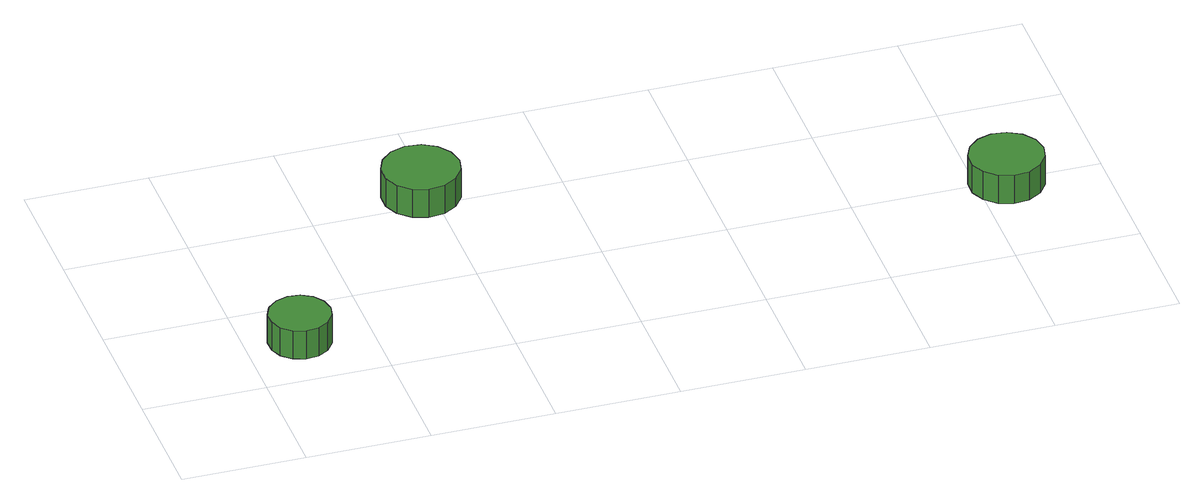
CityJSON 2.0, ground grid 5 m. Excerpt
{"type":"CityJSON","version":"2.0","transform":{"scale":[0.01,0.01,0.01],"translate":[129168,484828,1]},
"CityObjects":{
"tree1":{"type":"SolitaryVegetationObject","attributes":{"function":"something"},"geometry":[{"type":"MultiSurface","lod":"1","boundaries":[[[0,1,2,3,4,5,6,7,8,9,10,11,12,13,14]],[[15,16,17,18,19,20,21,22,23,24,25,26,27,28,29]],[[0,29,28,1]],[[1,28,27,2]],[[2,27,26,3]],[[3,26,25,4]],[[4,25,24,5]],[[5,24,23,6]],[[6,23,22,7]],[[7,22,21,8]],[[8,21,20,9]],[[9,20,19,10]],[[10,19,18,11]],[[11,18,17,12]],[[12,17,16,13]],[[13,16,15,14]],[[14,15,29,0]]]}]},
"tree2":{"type":"SolitaryVegetationObject","attributes":{"function":"something"},"geometry":[{"type":"MultiSurface","lod":"1","boundaries":[[[30,31,32,33,34,35,36,37,38,39,40,41,42,43,44]],[[45,46,47,48,49,50,51,52,53,54,55,56,57,58,59]],[[30,59,58,31]],[[31,58,57,32]],[[32,57,56,33]],[[33,56,55,34]],[[34,55,54,35]],[[35,54,53,36]],[[36,53,52,37]],[[37,52,51,38]],[[38,51,50,39]],[[39,50,49,40]],[[40,49,48,41]],[[41,48,47,42]],[[42,47,46,43]],[[43,46,45,44]],[[44,45,59,30]]]}]},
"tree3":{"type":"SolitaryVegetationObject","attributes":{"function":"something"},"geometry":[{"type":"MultiSurface","lod":"1","boundaries":[[[60,61,62,63,64,65,66,67,68,69,70,71,72,73,74]],[[75,76,77,78,79,80,81,82,83,84,85,86,87,88,89]],[[60,89,88,61]],[[61,88,87,62]],[[62,87,86,63]],[[63,86,85,64]],[[64,85,84,65]],[[65,84,83,66]],[[66,83,82,67]],[[67,82,81,68]],[[68,81,80,69]],[[69,80,79,70]],[[70,79,78,71]],[[71,78,77,72]],[[72,77,76,73]],[[73,76,75,74]],[[74,75,89,60]]]}]}
},
"vertices":[
[310,171,220],[299,221,220],[269,263,220],[224,289,220],[173,294,220],[124,278,220],[85,244,220],[64,197,220],[64,145,220],[85,98,220],[124,64,220],[173,48,220],[224,53,220],[269,79,220],[299,121,220],[299,121,91],[269,79,91],[224,53,91],[173,48,91],[124,64,91],[85,98,91],[64,145,91],[64,197,91],[85,244,91],[124,278,91],[173,294,91],[224,289,91],[269,263,91],[299,221,91],[310,171,91],
[1102,1046,176],[1088,1109,176],[1050,1161,176],[995,1193,176],[930,1200,176],[869,1180,176],[821,1137,176],[795,1078,176],[795,1014,176],[821,955,176],[869,912,176],[930,892,176],[995,899,176],[1050,931,176],[1088,983,176],[1088,983,47],[1050,931,47],[995,899,47],[930,892,47],[869,912,47],[821,955,47],[795,1014,47],[795,1078,47],[821,1137,47],[869,1180,47],[930,1200,47],[995,1193,47],[1050,1161,47],[1088,1109,47],[1102,1046,47],
[3267,489,154],[3254,550,154],[3217,600,154],[3163,631,154],[3102,638,154],[3043,619,154],[2997,577,154],[2971,521,154],[2971,458,154],[2997,402,154],[3043,360,154],[3102,341,154],[3163,348,154],[3217,379,154],[3254,429,154],[3254,429,25],[3217,379,25],[3163,348,25],[3102,341,25],[3043,360,25],[2997,402,25],[2971,458,25],[2971,521,25],[2997,577,25],[3043,619,25],[3102,638,25],[3163,631,25],[3217,600,25],[3254,550,25],[3267,489,25]
]}
